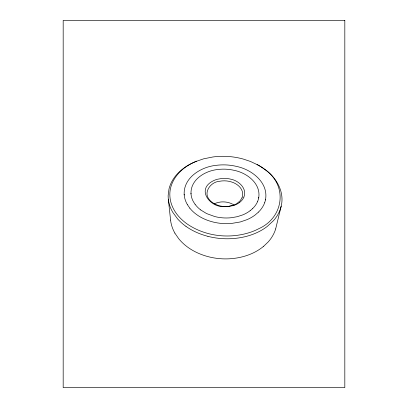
<?xml version="1.0" encoding="UTF-8"?>
<svg xmlns="http://www.w3.org/2000/svg" width="408" height="408" viewBox="0 0 408 408"><rect width="100%" height="100%" fill="white"/><g stroke="black" fill="none" stroke-linecap="round" stroke-linejoin="round"><path stroke-width="0.61" d="M258.682 198.033C261.242 183.819 247.248 173.084 234.722 170.468A46.461 46.461 0 0 0 217.887 169.504C205.244 170.687 190.276 179.602 191.015 193.887M265.465 199.951C268.841 182.764 251.894 169.601 236.727 166.464A55.916 55.916 0 0 0 216.408 165.311C201.134 166.734 183.039 177.679 184.202 194.953M275.655 228.944L281.168 206.229C284.759 191.989 276.389 177.5 264.935 169.432A55.707 55.707 0 0 0 257.825 164.949L250.451 161.456L243.117 159.013A76.862 76.862 0 0 0 231.224 156.743L223.059 156.295A76.704 76.704 0 0 0 212.996 156.958L203.546 158.85L195.922 161.481A55.626 55.626 0 0 0 188.955 164.812C182.677 168.397 176.955 173.221 173.094 179.393A31.997 31.997 0 0 0 169.019 188.899L168.162 195.299A28.733 28.733 0 0 0 168.331 199.196L170.58 220.075M281.168 206.229L280.627 208.197M243.882 197.069C247.401 188.572 238.685 180.647 230.938 179.224A27.367 27.367 0 0 0 221.855 178.464L217.316 179.275A22.063 22.063 0 0 0 211.176 182.004C197.12 190.847 210.681 207.04 223.064 206.555A29.458 29.458 0 0 0 227.098 206.632L233.085 205.663A19.717 19.717 0 0 0 239.766 202.317M241.995 197.849L240.144 200.782L237.053 203.403A17.906 17.906 0 0 1 233.774 205.081L228.5 206.377A24.608 24.608 0 0 1 218.265 205.448L214.083 203.643L211.166 201.562A14.53 14.53 0 0 1 209.743 200.093C202.597 192.704 210.712 181.825 219.494 181.285A24.184 24.184 0 0 1 231.647 182.004C237.39 183.702 243.352 188.731 242.678 195.264A9.506 9.506 0 0 1 241.99 197.849M258.544 212.073L254.99 215.103A39.785 39.785 0 0 1 246.973 219.672L240.327 221.952L231.423 223.462A56.375 56.375 0 0 1 213.292 222.069C206.616 220.412 200.155 217.551 194.805 213.175A34.721 34.721 0 0 1 189.812 208.162M252.598 208.631L250.119 210.727M263.701 246.238L268.138 241.995A34.945 34.945 0 0 0 275.691 228.954M239.756 202.307L240.093 202.036A12.979 12.979 0 0 0 243.918 197.089M214.282 203.745L217.382 202.603L220.651 202.006A22.664 22.664 0 0 1 226.369 202.149A20.283 20.283 0 0 1 234.029 204.974M207.953 236.349C200.139 234.32 192.586 231.081 185.982 226.394M200.644 209.911L206.586 213.568L214.832 216.571A46.93 46.93 0 0 0 231.362 217.719L237.267 216.689L242.831 214.863A33.349 33.349 0 0 0 250.124 210.732M189.817 208.156L187.318 204.546M195.116 204.352L193.463 201.817A19.003 19.003 0 0 1 190.964 193.264M174.828 233.08L178.74 238.751A47.833 47.833 0 0 0 187.19 246.794C193.285 251.354 200.343 254.531 207.667 256.53A69.202 69.202 0 0 0 233.606 258.437C240.511 257.642 247.325 255.796 253.587 252.756A50.062 50.062 0 0 0 263.701 246.243M174.843 233.07A33.798 33.798 0 0 1 170.554 220.075M168.3 199.201A32.997 32.997 0 0 0 172.829 212.384L177.669 218.979A50.235 50.235 0 0 0 185.992 226.389M196.738 161.155A54.213 54.213 0 0 0 191.602 163.501C179.28 169.565 168.718 182.243 169.917 196.62C170.529 205.882 175.772 214.271 182.595 220.325A51.041 51.041 0 0 0 187.675 224.339C206.122 236.727 230.54 239.205 251.415 231.933A58.206 58.206 0 0 0 258.626 228.781C284.045 217.535 288.216 184.926 264.2 169.07A53.657 53.657 0 0 0 257.04 164.531M187.338 204.536A23.088 23.088 0 0 1 184.141 194.33M265.582 199.328A21.7 21.7 0 0 1 264.69 202.623M264.731 202.638A25.362 25.362 0 0 1 258.519 212.043M207.953 236.359A77.683 77.683 0 0 0 235.819 238.303C243.989 237.41 252.057 235.212 259.376 231.433A53.351 53.351 0 0 0 267.158 226.506L273.421 220.728A34.435 34.435 0 0 0 280.668 208.208M258.784 197.411A17.993 17.993 0 0 1 257.683 201.277M257.713 201.287A21.308 21.308 0 0 1 252.572 208.605M200.654 209.901A28.519 28.519 0 0 1 195.111 204.357M344.821 20.4L63.179 20.4L63.179 387.6L344.821 387.6L344.821 20.4"/></g></svg>
